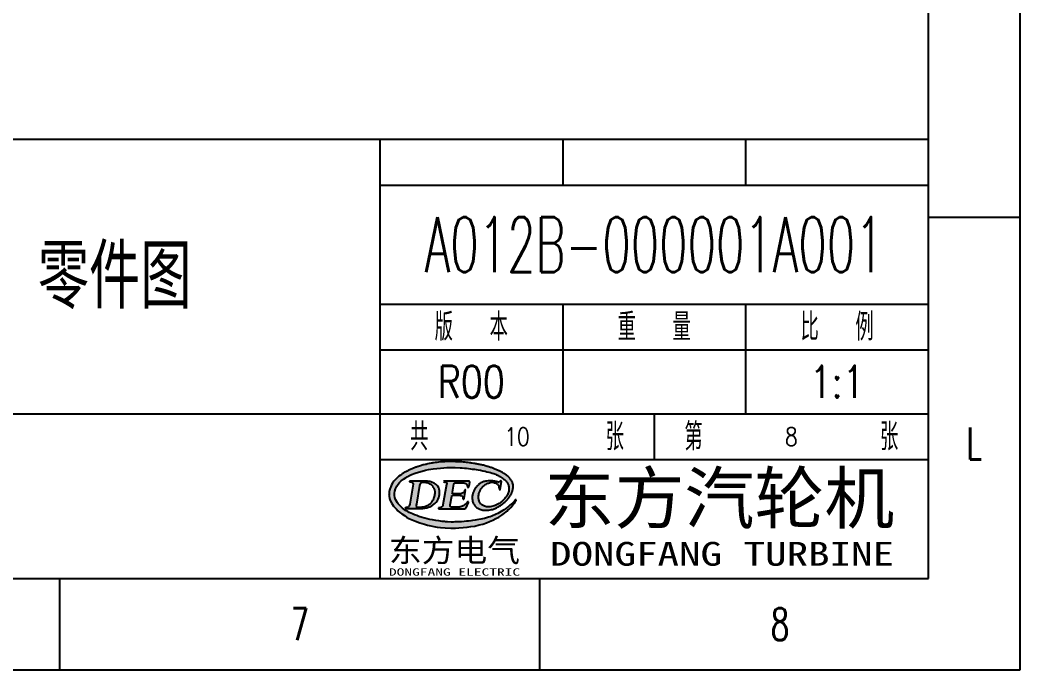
# Model space of a CAD drawing. Header units: millimetres. Extents: x 0 to 420, y 0 to 594.
# Drawn here: x 310.7 to 420, y 0 to 71 of the extents above; entities that cross this region are included whole.
import ezdxf
from ezdxf.enums import TextEntityAlignment as Align

# ---------------------------------------------------------------- set-up
doc = ezdxf.new("R2010")
doc.units = ezdxf.units.MM
doc.layers.add('PDM_Title', color=7, linetype='Continuous')
doc.styles.add('HZ', font='TXT.SHX', dxfattribs={"width": 0.667, "bigfont": 'HZTXT.SHX'})
doc.styles.add('pdmHT', font='SIMHEI.TTF')

# ---------------------------------------------------------------- blocks, each defined once
blk = doc.blocks.new('FitPDM_DWGFrame')
at = {"layer": 'PDM_Title'}
h = blk.add_hatch(color=2, dxfattribs=at)
h.paths.add_polyline_path([(353.2523, 20.6456), (353.2413, 20.6214), (353.2311, 20.599), (353.2437, 20.5754), (353.2556, 20.5533), (353.4718, 20.5535), (353.5135, 20.5293), (353.5547, 20.5055), (353.5859, 20.4603), (353.6223, 20.4077), (353.6289, 20.321), (353.2641, 18.1215), (353.2465, 18.0149), (353.1958, 17.9358), (353.1509, 17.8655), (353.0816, 17.797), (353.0027, 17.7544), (352.9086, 17.7529), (352.8229, 17.7339), (352.7541, 17.7188), (352.7339, 17.6724), (352.754, 17.6346), (352.7905, 17.6335), (354.504, 17.6335), (354.7114, 17.6452), (354.9226, 17.6838), (355.1291, 17.7216), (355.324, 17.7832), (355.482, 17.8478), (355.7003, 17.9566), (355.8751, 18.0717), (356.0142, 18.1835), (356.1687, 18.3507), (356.2947, 18.5115), (356.3803, 18.6606), (356.4492, 18.8395), (356.5063, 18.9877), (356.5335, 19.1988), (356.5402, 19.3801), (356.5284, 19.5662), (356.4981, 19.7475), (356.4377, 19.9194), (356.329, 20.0861), (356.1778, 20.2643), (355.9578, 20.4125), (355.7562, 20.5008), (355.4807, 20.5891), (355.2136, 20.6463), (354.9609, 20.6484)])
h.paths.add_polyline_path([(354.4508, 20.4115), (354.3983, 20.3464), (354.3719, 20.2712), (354.3359, 20.1691), (353.9932, 18.1381), (353.9683, 18.0326), (353.9674, 17.9388), (353.9742, 17.8804), (354.0489, 17.8316), (354.1391, 17.8029), (354.3206, 17.8014), (354.5174, 17.8068), (354.6397, 17.8249), (354.7729, 17.8447), (354.9065, 17.8824), (354.9974, 17.908), (355.096, 17.9358), (355.1813, 17.9782), (355.2776, 18.026), (355.3634, 18.0772), (355.4347, 18.1356), (355.5077, 18.1766), (355.5714, 18.2248), (355.6203, 18.2845), (355.68, 18.3573), (355.7176, 18.4201), (355.766, 18.501), (355.8059, 18.5674), (355.8324, 18.6116), (355.887, 18.7027), (355.9156, 18.7796), (355.9494, 18.8706), (355.976, 18.98), (355.9999, 19.0784), (356.0259, 19.1856), (356.0427, 19.2968), (356.0444, 19.3859), (356.0366, 19.4756), (356.0002, 19.6877), (355.9572, 19.8251), (355.9256, 19.8832), (355.8861, 19.9557), (355.844, 20.0101), (355.8145, 20.0604), (355.7626, 20.1205), (355.7189, 20.1709), (355.6593, 20.2245), (355.5753, 20.2915), (355.4972, 20.3231), (355.4016, 20.3721), (355.2673, 20.4241), (355.0767, 20.469), (354.938, 20.4857), (354.8072, 20.5013), (354.7179, 20.4904)], flags=0)
h.paths.add_polyline_path([(358.2065, 20.4518), (359.2414, 20.4392), (359.3114, 20.4126), (359.3879, 20.3787), (359.4401, 20.342), (359.4779, 20.3034), (359.5174, 20.2458), (359.5384, 20.2025), (359.5586, 20.1465), (359.5762, 20.044), (359.5997, 19.9714), (359.6157, 19.9517), (359.6358, 19.9502), (359.6677, 19.9534), (359.7064, 19.9777), (359.7399, 20.0204), (359.7588, 20.0734), (359.8327, 20.5401), (359.8267, 20.5885), (359.8074, 20.6177), (359.7796, 20.6406), (359.7521, 20.6536), (357.0239, 20.6536), (356.9846, 20.6254), (356.9796, 20.5875), (356.9964, 20.5529), (357.1208, 20.5418), (357.2098, 20.5213), (357.2769, 20.4803), (357.3123, 20.4314), (357.319, 20.3452), (357.3061, 20.2752), (356.8963, 18.0424), (356.871, 17.9634), (356.8354, 17.9017), (356.7933, 17.8463), (356.7488, 17.788), (356.6824, 17.7494), (356.6312, 17.7281), (356.5901, 17.7186), (356.4305, 17.7194), (356.4095, 17.7052), (356.4035, 17.6714), (356.4103, 17.6469), (356.4259, 17.6324), (359.307, 17.6262), (359.3491, 17.6382), (359.3978, 17.6784), (359.4228, 17.7081), (359.6782, 18.3009), (359.6921, 18.3336), (359.6904, 18.3651), (359.6728, 18.384), (359.6409, 18.3958), (359.5997, 18.3958), (359.5695, 18.3872), (359.533, 18.3502), (359.5013, 18.3019), (359.4661, 18.2484), (359.4278, 18.1898), (359.3474, 18.1307), (359.2455, 18.0557), (359.1653, 17.9967), (359.0985, 17.9555), (359.0217, 17.9082), (358.941, 17.872), (358.8822, 17.8405), (358.7999, 17.8231), (358.7243, 17.8058), (358.65, 17.7964), (357.8437, 17.79), (357.7759, 17.8141), (357.728, 17.8354), (357.7079, 17.8639), (357.7003, 17.9451), (357.7026, 18.055), (357.8571, 18.9885), (357.8654, 19.0383), (357.8826, 19.0664), (357.9086, 19.0876), (357.9781, 19.0957), (358.7105, 19.0957), (358.8321, 19.0795), (358.9304, 19.0566), (358.9933, 19.0117), (359.0319, 18.9604), (359.0715, 18.8997), (359.0858, 18.8414), (359.0823, 18.783), (359.0797, 18.7371), (359.0891, 18.6948), (359.1117, 18.6782), (359.1462, 18.6782), (359.18, 18.6883), (359.2069, 18.7057), (359.2244, 18.735), (359.3825, 19.6066), (359.3909, 19.6553), (359.3858, 19.6829), (359.3724, 19.6924), (359.3429, 19.7025), (359.3093, 19.7008), (359.2863, 19.6822), (359.2668, 19.6154), (359.248, 19.5503), (359.2303, 19.4896), (359.1973, 19.4415), (359.1548, 19.4044), (359.1187, 19.373), (359.0522, 19.3342), (358.9902, 19.298), (358.9229, 19.2743), (358.8651, 19.266), (357.9713, 19.2723), (357.9312, 19.2978), (357.9221, 19.3544), (357.9378, 19.4426), (358.0923, 20.313), (358.1014, 20.3629), (358.1165, 20.3864), (358.1375, 20.418)])
h.paths.add_polyline_path([(364.8166, 18.3903), (364.8619, 18.4507), (364.9029, 18.5055), (364.9092, 18.5236), (364.9121, 18.5425), (364.9111, 18.558), (364.8939, 18.5822), (364.8774, 18.6053), (364.8461, 18.6087), (364.8116, 18.5974), (364.7734, 18.565), (364.7296, 18.5074), (364.6867, 18.451), (364.6729, 18.4329), (364.5284, 18.2841), (364.3543, 18.1286), (364.2671, 18.0509), (364.174, 17.9666), (364.0614, 17.865), (363.9591, 17.7897), (363.8736, 17.7269), (363.7791, 17.6627), (363.5903, 17.5062), (363.46, 17.4295), (363.2715, 17.3187), (363.0881, 17.2107), (362.8958, 17.1153), (362.7274, 17.0317), (362.6362, 16.9864), (362.584, 16.9605), (362.409, 16.8989), (362.2558, 16.8275), (362.0602, 16.7553), (361.8745, 16.6866), (361.6605, 16.6229), (361.457, 16.5623), (361.2419, 16.5135), (361.0262, 16.4781), (360.8322, 16.4462), (360.6215, 16.3998), (360.4155, 16.3688), (360.1293, 16.3256), (359.9376, 16.2966), (359.7039, 16.2743), (359.471, 16.2521), (359.2081, 16.2271), (358.9156, 16.1991), (358.5675, 16.1826), (358.2058, 16.1802), (358.0281, 16.1664), (357.7902, 16.1641), (357.4015, 16.1814), (357.1973, 16.2044), (357.0613, 16.2198), (356.8258, 16.2463), (356.648, 16.2539), (356.4345, 16.2954), (356.137, 16.331), (355.954, 16.3781), (355.743, 16.4034), (355.4635, 16.4632), (355.1857, 16.5227), (354.9098, 16.5818), (354.6418, 16.6636), (354.2642, 16.7788), (354.0532, 16.8708), (353.7987, 16.9562), (353.5805, 17.0552), (353.4014, 17.1364), (353.2212, 17.2181), (353.0458, 17.3269), (352.8225, 17.4328), (352.6386, 17.564), (352.4761, 17.68), (352.3174, 17.8334), (352.1736, 17.9722), (352.023, 18.151), (351.936, 18.2543), (351.8123, 18.4395), (351.719, 18.6237), (351.6479, 18.8492), (351.6062, 19.0749), (351.6013, 19.335), (351.6381, 19.5607), (351.7043, 19.7956), (351.7873, 19.9521), (351.8704, 20.1088), (352.013, 20.2997), (352.1576, 20.4935), (352.3367, 20.6611), (352.5893, 20.8591), (352.8886, 21.0525), (352.9909, 21.1187), (353.2319, 21.2413), (353.4782, 21.3666), (353.8467, 21.5151), (354.2294, 21.6234), (354.6311, 21.7369), (355.0065, 21.8431), (355.3159, 21.9042), (355.8284, 21.981), (356.2307, 22.0414), (356.6182, 22.0755), (356.9976, 22.1088), (357.3374, 22.1387), (358.2491, 22.1307), (358.796, 22.0985), (359.0159, 22.085), (359.2649, 22.0563), (359.4673, 22.0447), (359.7038, 22.0312), (359.9171, 21.9963), (360.1064, 21.9653), (360.3402, 21.9445), (360.5217, 21.9111), (360.7547, 21.8847), (360.9937, 21.8325), (361.2561, 21.7753), (361.5154, 21.7188), (361.7086, 21.661), (361.9281, 21.6122), (362.1005, 21.5739), (362.2971, 21.5301), (362.4628, 21.4672), (362.6467, 21.3973), (362.7632, 21.3337), (362.8681, 21.2958), (362.9759, 21.2497), (363.0655, 21.1887), (363.1465, 21.1461), (363.2483, 21.0925), (363.3585, 21.0162), (363.4585, 20.947), (363.5333, 20.8758), (363.6191, 20.8136), (363.6872, 20.7417), (363.8023, 20.649), (363.8672, 20.5576), (363.9065, 20.4833), (363.9538, 20.416), (363.998, 20.3412), (364.0351, 20.2786), (364.0568, 20.1973), (364.0863, 20.1133), (364.1054, 20.0046), (364.1115, 19.821), (364.1092, 19.6664), (364.0901, 19.5426), (364.0607, 19.454), (364.0414, 19.3631), (364.0095, 19.2624), (363.9538, 19.1495), (363.9047, 19.0765), (363.8229, 18.9401), (363.745, 18.8382), (363.6788, 18.7386), (363.5718, 18.6357), (363.4907, 18.5576), (363.4026, 18.4734), (363.3364, 18.41), (363.2287, 18.3313), (363.1463, 18.271), (363.0604, 18.2082), (362.9675, 18.1574), (362.8363, 18.0993), (362.759, 18.0551), (362.6787, 18.0194), (362.5935, 17.9735), (362.4898, 17.9349), (362.3531, 17.9078), (362.2201, 17.8815), (362.0711, 17.8432), (361.8743, 17.8408), (361.653, 17.8448), (361.558, 17.8719), (361.4402, 17.8961), (361.3595, 17.9349), (361.2891, 17.9686), (361.2208, 18.0114), (361.1585, 18.0505), (361.1203, 18.0891), (361.0803, 18.1172), (361.0441, 18.1414), (361.0098, 18.1886), (360.9815, 18.2274), (360.9601, 18.2732), (360.9258, 18.3152), (360.8951, 18.3786), (360.8767, 18.4372), (360.8553, 18.5054), (360.8404, 18.5822), (360.8238, 18.6676), (360.8059, 18.7595), (360.7895, 18.8969), (360.7895, 19.0288), (360.8164, 19.1283), (360.8258, 19.1991), (360.8424, 19.2728), (360.8749, 19.3551), (360.9012, 19.4408), (360.9253, 19.5191), (360.9633, 19.5806), (360.986, 19.6398), (361.0185, 19.7003), (361.0387, 19.7579), (361.0596, 19.7918), (361.0959, 19.8298), (361.1174, 19.8665), (361.1567, 19.9), (361.1806, 19.9203), (361.1934, 19.9472), (361.2149, 19.9742), (361.2351, 20.0099), (361.2528, 20.0261), (361.2725, 20.0513), (361.3154, 20.0888), (361.3547, 20.1435), (361.4543, 20.213), (361.5312, 20.2667), (361.6273, 20.3236), (361.7168, 20.3765), (361.7965, 20.4133), (361.8664, 20.4357), (361.9784, 20.4717), (362.0595, 20.4902), (362.1196, 20.5195), (362.2331, 20.5224), (362.3833, 20.5172), (362.463, 20.5004), (362.5525, 20.4671), (362.6322, 20.4464), (362.7101, 20.4112), (362.772, 20.3732), (362.8192, 20.3312), (362.8744, 20.2822), (362.9202, 20.2248), (362.9596, 20.1754), (362.9851, 20.1269), (363.0011, 20.0757), (363.0269, 20.0222), (363.03, 19.9548), (363.0539, 19.8634), (363.068, 19.7811), (363.0717, 19.7011), (363.0833, 19.6844), (363.0993, 19.6775), (363.1361, 19.6723), (363.1526, 19.6815), (363.1655, 19.7028), (363.1686, 19.7823), (363.1809, 19.8968), (363.2995, 20.6083), (363.2995, 20.6417), (363.2804, 20.663), (363.2553, 20.6785), (363.2155, 20.6791), (363.178, 20.6641), (363.1535, 20.6417), (363.1333, 20.6123), (363.1156, 20.5866), (363.0879, 20.5709), (363.0443, 20.5536), (362.9997, 20.5359), (362.9512, 20.5385), (362.8807, 20.5488), (362.8218, 20.5673), (362.7305, 20.5868), (362.6254, 20.6093), (362.5404, 20.641), (362.4306, 20.6538), (362.3148, 20.6613), (362.1621, 20.6786), (362.0035, 20.6808), (361.8422, 20.6635), (361.6803, 20.6526), (361.578, 20.633), (361.4958, 20.6082), (361.3873, 20.5846), (361.2978, 20.5519), (361.2248, 20.5162), (361.153, 20.4955), (361.0599, 20.4411), (360.9706, 20.3889), (360.9038, 20.3499), (360.8489, 20.3006), (360.801, 20.2575), (360.7355, 20.2131), (360.656, 20.1297), (360.5814, 20.0515), (360.5241, 19.9777), (360.4817, 19.9231), (360.4254, 19.8656), (360.3809, 19.7971), (360.3423, 19.724), (360.3037, 19.6509), (360.2656, 19.5576), (360.2294, 19.4886), (360.1924, 19.3868), (360.171, 19.3056), (360.1654, 19.2475), (360.1458, 19.1957), (360.1351, 19.0928), (360.1124, 19.0047), (360.1075, 18.9299), (360.1014, 18.8384), (360.0895, 18.8044), (360.0987, 18.7699), (360.1086, 18.6755), (360.1176, 18.5883), (360.1447, 18.4965), (360.145, 18.408), (360.1634, 18.332), (360.2051, 18.2325), (360.2511, 18.1576), (360.3015, 18.0756), (360.3402, 18.0247), (360.3886, 17.9611), (360.4359, 17.9153), (360.4978, 17.8469), (360.5474, 17.7919), (360.6201, 17.7394), (360.6998, 17.6817), (360.7771, 17.6346), (360.8501, 17.6047), (360.9211, 17.5755), (361.0365, 17.5361), (361.1528, 17.4965), (361.2688, 17.4772), (361.4172, 17.4662), (361.5684, 17.4628), (361.742, 17.4715), (361.906, 17.4796), (362.0687, 17.5014), (362.222, 17.5348), (362.3307, 17.5585), (362.4141, 17.5767), (362.4875, 17.61), (362.6114, 17.6514), (362.6788, 17.6952), (362.7678, 17.7274), (362.8695, 17.7861), (362.94, 17.8327), (363.0142, 17.8716), (363.1099, 17.9251), (363.1828, 17.9868), (363.2858, 18.0523), (363.3545, 18.1036), (363.414, 18.148), (363.4569, 18.1715), (363.5323, 18.2394), (363.6071, 18.2923), (363.6728, 18.3505), (363.7249, 18.4063), (363.7684, 18.4413), (363.8272, 18.4989), (363.8487, 18.5398), (363.9085, 18.5904), (363.9447, 18.6468), (363.9839, 18.6716), (364.0066, 18.7073), (364.0428, 18.7424), (364.0636, 18.7827), (364.0974, 18.827), (364.1372, 18.869), (364.1611, 18.9133), (364.2005, 18.9692), (364.2391, 19.0325), (364.2771, 19.0716), (364.3126, 19.1389), (364.3593, 19.1862), (364.3806, 19.2366), (364.3984, 19.2844), (364.4186, 19.3466), (364.437, 19.4031), (364.4731, 19.4795), (364.4991, 19.5501), (364.5187, 19.629), (364.5359, 19.698), (364.5572, 19.7836), (364.5728, 19.8723), (364.5764, 20.0347), (364.5697, 20.248), (364.5513, 20.3654), (364.5175, 20.4527), (364.4935, 20.5357), (364.4555, 20.5926), (364.4316, 20.6536), (364.3905, 20.7187), (364.3356, 20.7917), (364.2967, 20.8435), (364.2555, 20.8982), (364.2019, 20.9529), (364.1382, 21.0433), (364.0642, 21.1047), (364.0018, 21.1709), (363.9379, 21.2146), (363.8644, 21.2797), (363.7907, 21.3449), (363.7106, 21.3982), (363.6475, 21.4494), (363.5696, 21.4885), (363.5046, 21.5288), (363.4126, 21.5794), (363.3354, 21.622), (363.2686, 21.6564), (363.1964, 21.6935), (363.116, 21.7277), (363.0571, 21.7663), (363.0161, 21.7841), (362.9559, 21.8014), (362.8572, 21.8592), (362.7647, 21.8921), (362.6875, 21.9295), (362.5887, 21.9634), (362.509, 22.0025), (362.427, 22.0265), (362.3509, 22.0599), (362.2663, 22.0979), (362.1848, 22.1157), (362.0891, 22.1508), (362.005, 22.1727), (361.9193, 22.2075), (361.8242, 22.2409), (361.7212, 22.2575), (361.625, 22.292), (361.5323, 22.3162), (361.4276, 22.3366), (361.3295, 22.3735), (361.2173, 22.3936), (361.1207, 22.4109), (361.0352, 22.431), (360.9518, 22.4506), (360.8206, 22.4697), (360.739, 22.4887), (360.6447, 22.5036), (360.5686, 22.5255), (360.4577, 22.5441), (360.3811, 22.5643), (360.2652, 22.5815), (360.1131, 22.5982), (360.0034, 22.6185), (359.9117, 22.6354), (359.8043, 22.6552), (359.6656, 22.6703), (359.4909, 22.6892), (359.3421, 22.7053), (359.1396, 22.7273), (358.9489, 22.7383), (358.7472, 22.7429), (358.5438, 22.7538), (358.2722, 22.7625), (357.9627, 22.7723), (357.6075, 22.7836), (357.3732, 22.775), (357.1047, 22.7531), (356.8784, 22.752), (356.619, 22.7405), (356.4101, 22.7208), (356.2409, 22.6903), (356.0545, 22.6706), (355.9012, 22.6481), (355.7988, 22.6251), (355.7112, 22.6054), (355.6059, 22.5928), (355.4772, 22.5708), (355.3937, 22.553), (355.2532, 22.523), (355.1427, 22.4993), (355.0578, 22.4758), (354.9462, 22.4522), (354.8219, 22.4319), (354.7348, 22.4077), (354.6468, 22.3834), (354.5432, 22.3546), (354.4339, 22.3243), (354.3258, 22.2942), (354.2388, 22.2562), (354.1762, 22.2383), (354.0923, 22.2144), (353.9941, 22.1739), (353.9082, 22.1567), (353.8469, 22.1201), (353.7789, 22.0988), (353.6954, 22.0649), (353.6036, 22.0275), (353.5178, 21.9926), (353.4272, 21.9556), (353.3401, 21.9201), (353.2543, 21.877), (353.1675, 21.8336), (353.0812, 21.7902), (352.9955, 21.7472), (352.9085, 21.7085), (352.8362, 21.6613), (352.7454, 21.6193), (352.665, 21.5704), (352.5707, 21.5249), (352.5008, 21.4797), (352.4286, 21.4328), (352.3537, 21.3743), (352.2444, 21.3015), (352.0873, 21.171), (351.9121, 21.0179), (351.707, 20.8386), (351.5452, 20.6347), (351.3876, 20.4359), (351.2927, 20.2387), (351.1871, 20.0197), (351.1206, 19.8816), (351.072, 19.6714), (351.0228, 19.4596), (351.013, 19.3009), (351.0065, 19.1948), (351, 19.0894), (351.0058, 18.9982), (351.0621, 18.7346), (351.1405, 18.5274), (351.2682, 18.2705), (351.3858, 18.0979), (351.506, 17.9217), (351.6556, 17.7479), (351.8071, 17.5721), (351.9843, 17.4096), (352.1816, 17.2285), (352.4209, 17.0625), (352.6834, 16.8802), (352.932, 16.7078), (353.1856, 16.5747), (353.5265, 16.4251), (353.9038, 16.2595), (354.3825, 16.0751), (354.8698, 15.9209), (355.2122, 15.8125), (355.564, 15.7394), (355.8882, 15.6721), (356.2875, 15.622), (356.6254, 15.5796), (357.1366, 15.5461), (357.7586, 15.5051), (358.2672, 15.5), (358.6351, 15.5368), (359.1224, 15.5622), (359.554, 15.622), (359.952, 15.6772), (360.3852, 15.7372), (360.8488, 15.8522), (361.2655, 15.9556), (361.6606, 16.0986), (361.9855, 16.2161), (362.3509, 16.3835), (362.699, 16.5429), (363.0009, 16.715), (363.3395, 16.9372), (363.6266, 17.1536), (363.8215, 17.3007), (363.9216, 17.3761), (363.9989, 17.4529), (364.1367, 17.5864), (364.3182, 17.7706), (364.461, 17.9528), (364.5626, 18.0826), (364.6732, 18.1984)])
at = {"layer": 'PDM_Title', "color": 2}
for p, q in [((420, 0), (420, 594)), ((350, 58), (350, 28)), ((350, 58), (350, 10)), ((370, 58), (370, 53)), ((390, 58), (390, 53)), ((350, 53), (410, 53)), ((410, 49.5), (420, 49.5)), ((350, 40), (410, 40)), ((370, 40), (370, 28)), ((390, 40), (390, 28)), ((350, 35), (410, 35)), ((292, 28), (350, 28)), ((350, 28), (410, 28)), ((380, 28), (380, 23)), ((350, 23), (410, 23)), ((353.2543, 21.877), (353.1675, 21.8336)), ((353.3401, 21.9201), (353.2543, 21.877)), ((353.4272, 21.9556), (353.3401, 21.9201)), ((353.5178, 21.9926), (353.4272, 21.9556)), ((353.6036, 22.0275), (353.5178, 21.9926)), ((353.6954, 22.0649), (353.6036, 22.0275)), ((353.7789, 22.0988), (353.6954, 22.0649)), ((353.8469, 22.1201), (353.7789, 22.0988)), ((353.9082, 22.1567), (353.8469, 22.1201)), ((353.9941, 22.1739), (353.9082, 22.1567)), ((354.0923, 22.2144), (353.9941, 22.1739)), ((354.1762, 22.2383), (354.0923, 22.2144)), ((354.2388, 22.2562), (354.1762, 22.2383)), ((354.3258, 22.2942), (354.2388, 22.2562)), ((354.4339, 22.3243), (354.3258, 22.2942)), ((354.5432, 22.3546), (354.4339, 22.3243)), ((354.6468, 22.3834), (354.5432, 22.3546)), ((354.7348, 22.4077), (354.6468, 22.3834)), ((354.8219, 22.4319), (354.7348, 22.4077)), ((354.9462, 22.4522), (354.8219, 22.4319)), ((355.0578, 22.4758), (354.9462, 22.4522)), ((355.0065, 21.8431), (355.3159, 21.9042)), ((355.1427, 22.4993), (355.0578, 22.4758)), ((355.2532, 22.523), (355.1427, 22.4993)), ((355.3937, 22.553), (355.2532, 22.523)), ((355.3159, 21.9042), (355.8284, 21.981)), ((355.4772, 22.5708), (355.3937, 22.553)), ((355.6059, 22.5928), (355.4772, 22.5708)), ((355.7112, 22.6054), (355.6059, 22.5928)), ((355.7988, 22.6251), (355.7112, 22.6054)), ((355.9012, 22.6481), (355.7988, 22.6251)), ((355.8284, 21.981), (356.2307, 22.0414)), ((356.0545, 22.6706), (355.9012, 22.6481)), ((356.2409, 22.6903), (356.0545, 22.6706)), ((356.2307, 22.0414), (356.6182, 22.0755)), ((356.4101, 22.7208), (356.2409, 22.6903)), ((356.619, 22.7405), (356.4101, 22.7208)), ((356.6182, 22.0755), (356.9976, 22.1088)), ((356.8784, 22.752), (356.619, 22.7405)), ((357.1047, 22.7531), (356.8784, 22.752)), ((356.9976, 22.1088), (357.3374, 22.1387)), ((357.3732, 22.775), (357.1047, 22.7531)), ((357.3374, 22.1387), (358.2491, 22.1307)), ((357.6075, 22.7836), (357.3732, 22.775)), ((357.9627, 22.7723), (357.6075, 22.7836)), ((358.2722, 22.7625), (357.9627, 22.7723)), ((358.2491, 22.1307), (358.796, 22.0985)), ((358.5438, 22.7538), (358.2722, 22.7625)), ((358.7472, 22.7429), (358.5438, 22.7538)), ((358.9489, 22.7383), (358.7472, 22.7429)), ((358.796, 22.0985), (359.0159, 22.085)), ((359.1396, 22.7273), (358.9489, 22.7383)), ((359.0159, 22.085), (359.2649, 22.0563)), ((359.3421, 22.7053), (359.1396, 22.7273)), ((359.2649, 22.0563), (359.4673, 22.0447)), ((359.4909, 22.6892), (359.3421, 22.7053)), ((359.4673, 22.0447), (359.7038, 22.0312)), ((359.6656, 22.6703), (359.4909, 22.6892)), ((359.8043, 22.6552), (359.6656, 22.6703)), ((359.7038, 22.0312), (359.9171, 21.9963)), ((359.9117, 22.6354), (359.8043, 22.6552)), ((360.0034, 22.6185), (359.9117, 22.6354)), ((359.9171, 21.9963), (360.1064, 21.9653)), ((360.1131, 22.5982), (360.0034, 22.6185)), ((360.1064, 21.9653), (360.3402, 21.9445)), ((360.2652, 22.5815), (360.1131, 22.5982)), ((360.3811, 22.5643), (360.2652, 22.5815)), ((360.3402, 21.9445), (360.5217, 21.9111)), ((360.4577, 22.5441), (360.3811, 22.5643)), ((360.5686, 22.5255), (360.4577, 22.5441)), ((360.5217, 21.9111), (360.7547, 21.8847)), ((360.6447, 22.5036), (360.5686, 22.5255)), ((360.739, 22.4887), (360.6447, 22.5036)), ((360.8206, 22.4697), (360.739, 22.4887)), ((360.7547, 21.8847), (360.9937, 21.8325)), ((360.9518, 22.4506), (360.8206, 22.4697)), ((361.0352, 22.431), (360.9518, 22.4506)), ((361.1207, 22.4109), (361.0352, 22.431)), ((361.2173, 22.3936), (361.1207, 22.4109)), ((361.3295, 22.3735), (361.2173, 22.3936)), ((361.4276, 22.3366), (361.3295, 22.3735)), ((361.5323, 22.3162), (361.4276, 22.3366)), ((361.625, 22.292), (361.5323, 22.3162)), ((361.7212, 22.2575), (361.625, 22.292)), ((361.8242, 22.2409), (361.7212, 22.2575)), ((361.9193, 22.2075), (361.8242, 22.2409)), ((362.005, 22.1727), (361.9193, 22.2075)), ((362.0891, 22.1508), (362.005, 22.1727)), ((362.1848, 22.1157), (362.0891, 22.1508)), ((362.2663, 22.0979), (362.1848, 22.1157)), ((362.3509, 22.0599), (362.2663, 22.0979)), ((362.427, 22.0265), (362.3509, 22.0599)), ((362.509, 22.0025), (362.427, 22.0265)), ((362.5887, 21.9634), (362.509, 22.0025)), ((362.6875, 21.9295), (362.5887, 21.9634)), ((362.7647, 21.8921), (362.6875, 21.9295)), ((362.8572, 21.8592), (362.7647, 21.8921)), ((351.707, 20.8386), (351.5452, 20.6347)), ((351.9121, 21.0179), (351.707, 20.8386)), ((352.0873, 21.171), (351.9121, 21.0179)), ((352.2444, 21.3015), (352.0873, 21.171)), ((352.3537, 21.3743), (352.2444, 21.3015)), ((352.3367, 20.6611), (352.5893, 20.8591)), ((352.4286, 21.4328), (352.3537, 21.3743)), ((352.5008, 21.4797), (352.4286, 21.4328)), ((352.5707, 21.5249), (352.5008, 21.4797)), ((352.665, 21.5704), (352.5707, 21.5249)), ((352.5893, 20.8591), (352.8886, 21.0525)), ((352.7454, 21.6193), (352.665, 21.5704)), ((352.8362, 21.6613), (352.7454, 21.6193)), ((352.9085, 21.7085), (352.8362, 21.6613)), ((352.8886, 21.0525), (352.9909, 21.1187)), ((352.9955, 21.7472), (352.9085, 21.7085)), ((352.9909, 21.1187), (353.2319, 21.2413)), ((353.0812, 21.7902), (352.9955, 21.7472)), ((353.1675, 21.8336), (353.0812, 21.7902)), ((353.2319, 21.2413), (353.4782, 21.3666)), ((353.4782, 21.3666), (353.8467, 21.5151)), ((353.8467, 21.5151), (354.2294, 21.6234)), ((354.2294, 21.6234), (354.6311, 21.7369)), ((354.6311, 21.7369), (355.0065, 21.8431)), ((360.9937, 21.8325), (361.2561, 21.7753)), ((361.2561, 21.7753), (361.5154, 21.7188)), ((361.5154, 21.7188), (361.7086, 21.661)), ((361.7086, 21.661), (361.9281, 21.6122)), ((361.9281, 21.6122), (362.1005, 21.5739)), ((362.1005, 21.5739), (362.2971, 21.5301)), ((362.2971, 21.5301), (362.4628, 21.4672)), ((362.4628, 21.4672), (362.6467, 21.3973)), ((362.6467, 21.3973), (362.7632, 21.3337)), ((362.7632, 21.3337), (362.8681, 21.2958)), ((362.9559, 21.8014), (362.8572, 21.8592)), ((362.8681, 21.2958), (362.9759, 21.2497)), ((363.0161, 21.7841), (362.9559, 21.8014)), ((362.9759, 21.2497), (363.0655, 21.1887)), ((363.0571, 21.7663), (363.0161, 21.7841)), ((363.116, 21.7277), (363.0571, 21.7663)), ((363.0655, 21.1887), (363.1465, 21.1461)), ((363.1964, 21.6935), (363.116, 21.7277)), ((363.1465, 21.1461), (363.2483, 21.0925)), ((363.2686, 21.6564), (363.1964, 21.6935)), ((363.2483, 21.0925), (363.3585, 21.0162)), ((363.3354, 21.622), (363.2686, 21.6564)), ((363.4126, 21.5794), (363.3354, 21.622)), ((363.3585, 21.0162), (363.4585, 20.947)), ((363.5046, 21.5288), (363.4126, 21.5794)), ((363.4585, 20.947), (363.5333, 20.8758)), ((363.5696, 21.4885), (363.5046, 21.5288)), ((363.5333, 20.8758), (363.6191, 20.8136)), ((363.6475, 21.4494), (363.5696, 21.4885)), ((363.6191, 20.8136), (363.6872, 20.7417)), ((363.7106, 21.3982), (363.6475, 21.4494)), ((363.7907, 21.3449), (363.7106, 21.3982)), ((363.8644, 21.2797), (363.7907, 21.3449)), ((363.9379, 21.2146), (363.8644, 21.2797)), ((364.0018, 21.1709), (363.9379, 21.2146)), ((364.0642, 21.1047), (364.0018, 21.1709)), ((364.1382, 21.0433), (364.0642, 21.1047)), ((364.2019, 20.9529), (364.1382, 21.0433)), ((364.2555, 20.8982), (364.2019, 20.9529)), ((364.2967, 20.8435), (364.2555, 20.8982)), ((364.3356, 20.7917), (364.2967, 20.8435)), ((364.3905, 20.7187), (364.3356, 20.7917)), ((351.1206, 19.8816), (351.072, 19.6714)), ((351.1871, 20.0197), (351.1206, 19.8816)), ((351.2927, 20.2387), (351.1871, 20.0197)), ((351.3876, 20.4359), (351.2927, 20.2387)), ((351.5452, 20.6347), (351.3876, 20.4359)), ((351.6381, 19.5607), (351.7043, 19.7956)), ((351.7043, 19.7956), (351.7873, 19.9521)), ((351.7873, 19.9521), (351.8704, 20.1088)), ((351.8704, 20.1088), (352.013, 20.2997)), ((352.013, 20.2997), (352.1576, 20.4935)), ((352.1576, 20.4935), (352.3367, 20.6611)), ((353.2413, 20.6214), (353.2311, 20.599)), ((353.2311, 20.599), (353.2437, 20.5754)), ((353.2523, 20.6456), (353.2413, 20.6214)), ((353.2437, 20.5754), (353.2556, 20.5533)), ((354.9609, 20.6484), (353.2523, 20.6456)), ((353.2556, 20.5533), (353.4718, 20.5535)), ((353.6289, 20.321), (353.2641, 18.1215)), ((353.4718, 20.5535), (353.5135, 20.5293)), ((353.5135, 20.5293), (353.5547, 20.5055)), ((353.5547, 20.5055), (353.5859, 20.4603)), ((353.5859, 20.4603), (353.6223, 20.4077)), ((353.6223, 20.4077), (353.6289, 20.321)), ((354.3359, 20.1691), (353.9932, 18.1381)), ((354.3719, 20.2712), (354.3359, 20.1691)), ((354.3983, 20.3464), (354.3719, 20.2712)), ((354.4508, 20.4115), (354.3983, 20.3464)), ((354.7179, 20.4904), (354.4508, 20.4115)), ((354.8072, 20.5013), (354.7179, 20.4904)), ((354.938, 20.4857), (354.8072, 20.5013)), ((355.0767, 20.469), (354.938, 20.4857)), ((355.2136, 20.6463), (354.9609, 20.6484)), ((355.2673, 20.4241), (355.0767, 20.469)), ((355.4807, 20.5891), (355.2136, 20.6463)), ((355.4016, 20.3721), (355.2673, 20.4241)), ((355.4972, 20.3231), (355.4016, 20.3721)), ((355.7562, 20.5008), (355.4807, 20.5891)), ((355.5753, 20.2915), (355.4972, 20.3231)), ((355.6593, 20.2245), (355.5753, 20.2915)), ((355.7189, 20.1709), (355.6593, 20.2245)), ((355.7626, 20.1205), (355.7189, 20.1709)), ((355.9578, 20.4125), (355.7562, 20.5008)), ((355.8145, 20.0604), (355.7626, 20.1205)), ((355.844, 20.0101), (355.8145, 20.0604)), ((355.8861, 19.9557), (355.844, 20.0101)), ((355.9256, 19.8832), (355.8861, 19.9557)), ((355.9572, 19.8251), (355.9256, 19.8832)), ((356.0002, 19.6877), (355.9572, 19.8251)), ((356.1778, 20.2643), (355.9578, 20.4125)), ((356.0366, 19.4756), (356.0002, 19.6877)), ((356.329, 20.0861), (356.1778, 20.2643)), ((356.4377, 19.9194), (356.329, 20.0861)), ((356.4981, 19.7475), (356.4377, 19.9194)), ((356.5284, 19.5662), (356.4981, 19.7475)), ((357.3061, 20.2752), (356.8963, 18.0424)), ((356.9846, 20.6254), (356.9796, 20.5875)), ((356.9796, 20.5875), (356.9964, 20.5529)), ((357.0239, 20.6536), (356.9846, 20.6254)), ((356.9964, 20.5529), (357.1208, 20.5418)), ((359.7521, 20.6536), (357.0239, 20.6536)), ((357.1208, 20.5418), (357.2098, 20.5213)), ((357.2098, 20.5213), (357.2769, 20.4803)), ((357.2769, 20.4803), (357.3123, 20.4314)), ((357.319, 20.3452), (357.3061, 20.2752)), ((357.3123, 20.4314), (357.319, 20.3452)), ((357.9378, 19.4426), (358.0923, 20.313)), ((358.0923, 20.313), (358.1014, 20.3629)), ((358.1014, 20.3629), (358.1165, 20.3864)), ((358.1165, 20.3864), (358.1375, 20.418)), ((358.1375, 20.418), (358.2065, 20.4518)), ((358.2065, 20.4518), (359.2414, 20.4392)), ((359.2414, 20.4392), (359.3114, 20.4126)), ((359.3093, 19.7008), (359.2863, 19.6822)), ((359.3429, 19.7025), (359.3093, 19.7008)), ((359.3114, 20.4126), (359.3879, 20.3787)), ((359.3724, 19.6924), (359.3429, 19.7025)), ((359.3858, 19.6829), (359.3724, 19.6924)), ((359.3909, 19.6553), (359.3858, 19.6829)), ((359.3879, 20.3787), (359.4401, 20.342)), ((359.4401, 20.342), (359.4779, 20.3034)), ((359.4779, 20.3034), (359.5174, 20.2458)), ((359.5174, 20.2458), (359.5384, 20.2025)), ((359.5384, 20.2025), (359.5586, 20.1465)), ((359.5586, 20.1465), (359.5762, 20.044)), ((359.5762, 20.044), (359.5997, 19.9714)), ((359.5997, 19.9714), (359.6157, 19.9517)), ((359.6157, 19.9517), (359.6358, 19.9502)), ((359.6358, 19.9502), (359.6677, 19.9534)), ((359.6677, 19.9534), (359.7064, 19.9777)), ((359.7064, 19.9777), (359.7399, 20.0204)), ((359.7399, 20.0204), (359.7588, 20.0734)), ((359.7796, 20.6406), (359.7521, 20.6536)), ((359.7588, 20.0734), (359.8327, 20.5401)), ((359.8074, 20.6177), (359.7796, 20.6406)), ((359.8267, 20.5885), (359.8074, 20.6177)), ((359.8327, 20.5401), (359.8267, 20.5885)), ((360.3423, 19.724), (360.3037, 19.6509)), ((360.3809, 19.7971), (360.3423, 19.724)), ((360.4254, 19.8656), (360.3809, 19.7971)), ((360.4817, 19.9231), (360.4254, 19.8656)), ((360.5241, 19.9777), (360.4817, 19.9231)), ((360.5814, 20.0515), (360.5241, 19.9777)), ((360.656, 20.1297), (360.5814, 20.0515)), ((360.7355, 20.2131), (360.656, 20.1297)), ((360.801, 20.2575), (360.7355, 20.2131)), ((360.8489, 20.3006), (360.801, 20.2575)), ((360.9038, 20.3499), (360.8489, 20.3006)), ((360.9706, 20.3889), (360.9038, 20.3499)), ((361.0599, 20.4411), (360.9706, 20.3889)), ((360.986, 19.6398), (361.0185, 19.7003)), ((361.0185, 19.7003), (361.0387, 19.7579)), ((361.0387, 19.7579), (361.0596, 19.7918)), ((361.0596, 19.7918), (361.0959, 19.8298)), ((361.153, 20.4955), (361.0599, 20.4411)), ((361.0959, 19.8298), (361.1174, 19.8665)), ((361.1174, 19.8665), (361.1567, 19.9)), ((361.2248, 20.5162), (361.153, 20.4955)), ((361.1567, 19.9), (361.1806, 19.9203)), ((361.1806, 19.9203), (361.1934, 19.9472)), ((361.1934, 19.9472), (361.2149, 19.9742)), ((361.2149, 19.9742), (361.2351, 20.0099)), ((361.2978, 20.5519), (361.2248, 20.5162)), ((361.2351, 20.0099), (361.2528, 20.0261)), ((361.2528, 20.0261), (361.2725, 20.0513)), ((361.2725, 20.0513), (361.3154, 20.0888)), ((361.3873, 20.5846), (361.2978, 20.5519)), ((361.3154, 20.0888), (361.3547, 20.1435)), ((361.3547, 20.1435), (361.4543, 20.213)), ((361.4958, 20.6082), (361.3873, 20.5846)), ((361.4543, 20.213), (361.5312, 20.2667)), ((361.578, 20.633), (361.4958, 20.6082)), ((361.5312, 20.2667), (361.6273, 20.3236)), ((361.6803, 20.6526), (361.578, 20.633)), ((361.6273, 20.3236), (361.7168, 20.3765)), ((361.8422, 20.6635), (361.6803, 20.6526)), ((361.7168, 20.3765), (361.7965, 20.4133)), ((361.7965, 20.4133), (361.8664, 20.4357)), ((362.0035, 20.6808), (361.8422, 20.6635)), ((361.8664, 20.4357), (361.9784, 20.4717)), ((361.9784, 20.4717), (362.0595, 20.4902)), ((362.1621, 20.6786), (362.0035, 20.6808)), ((362.0595, 20.4902), (362.1196, 20.5195)), ((362.1196, 20.5195), (362.2331, 20.5224)), ((362.3148, 20.6613), (362.1621, 20.6786)), ((362.2331, 20.5224), (362.3833, 20.5172)), ((362.4306, 20.6538), (362.3148, 20.6613)), ((362.3833, 20.5172), (362.463, 20.5004)), ((362.5404, 20.641), (362.4306, 20.6538)), ((362.463, 20.5004), (362.5525, 20.4671)), ((362.6254, 20.6093), (362.5404, 20.641)), ((362.5525, 20.4671), (362.6322, 20.4464)), ((362.7305, 20.5868), (362.6254, 20.6093)), ((362.6322, 20.4464), (362.7101, 20.4112)), ((362.7101, 20.4112), (362.772, 20.3732)), ((362.8218, 20.5673), (362.7305, 20.5868)), ((362.772, 20.3732), (362.8192, 20.3312)), ((362.8192, 20.3312), (362.8744, 20.2822)), ((362.8807, 20.5488), (362.8218, 20.5673)), ((362.8744, 20.2822), (362.9202, 20.2248)), ((362.9512, 20.5385), (362.8807, 20.5488)), ((362.9202, 20.2248), (362.9596, 20.1754)), ((362.9997, 20.5359), (362.9512, 20.5385)), ((362.9596, 20.1754), (362.9851, 20.1269)), ((362.9851, 20.1269), (363.0011, 20.0757)), ((363.0443, 20.5536), (362.9997, 20.5359)), ((363.0011, 20.0757), (363.0269, 20.0222)), ((363.0269, 20.0222), (363.03, 19.9548)), ((363.03, 19.9548), (363.0539, 19.8634)), ((363.0879, 20.5709), (363.0443, 20.5536)), ((363.0539, 19.8634), (363.068, 19.7811)), ((363.068, 19.7811), (363.0717, 19.7011)), ((363.0717, 19.7011), (363.0833, 19.6844)), ((363.0833, 19.6844), (363.0993, 19.6775)), ((363.1156, 20.5866), (363.0879, 20.5709)), ((363.1333, 20.6123), (363.1156, 20.5866)), ((363.1535, 20.6417), (363.1333, 20.6123)), ((363.1526, 19.6815), (363.1655, 19.7028)), ((363.178, 20.6641), (363.1535, 20.6417)), ((363.1655, 19.7028), (363.1686, 19.7823)), ((363.1686, 19.7823), (363.1809, 19.8968)), ((363.2155, 20.6791), (363.178, 20.6641)), ((363.1809, 19.8968), (363.2995, 20.6083)), ((363.2553, 20.6785), (363.2155, 20.6791)), ((363.2804, 20.663), (363.2553, 20.6785)), ((363.2995, 20.6417), (363.2804, 20.663)), ((363.2995, 20.6083), (363.2995, 20.6417)), ((363.6872, 20.7417), (363.8023, 20.649)), ((363.8023, 20.649), (363.8672, 20.5576)), ((363.8672, 20.5576), (363.9065, 20.4833)), ((363.9065, 20.4833), (363.9538, 20.416)), ((363.9538, 20.416), (363.998, 20.3412)), ((363.998, 20.3412), (364.0351, 20.2786)), ((364.0351, 20.2786), (364.0568, 20.1973)), ((364.0568, 20.1973), (364.0863, 20.1133)), ((364.0863, 20.1133), (364.1054, 20.0046)), ((364.1054, 20.0046), (364.1115, 19.821)), ((364.1115, 19.821), (364.1092, 19.6664)), ((364.4316, 20.6536), (364.3905, 20.7187)), ((364.4555, 20.5926), (364.4316, 20.6536)), ((364.4935, 20.5357), (364.4555, 20.5926)), ((364.5175, 20.4527), (364.4935, 20.5357)), ((364.5513, 20.3654), (364.5175, 20.4527)), ((364.5187, 19.629), (364.5359, 19.698)), ((364.5359, 19.698), (364.5572, 19.7836)), ((364.5697, 20.248), (364.5513, 20.3654)), ((364.5572, 19.7836), (364.5728, 19.8723)), ((364.5764, 20.0347), (364.5697, 20.248)), ((364.5728, 19.8723), (364.5764, 20.0347)), ((351.0065, 19.1948), (351, 19.0894)), ((351, 19.0894), (351.0058, 18.9982)), ((351.0058, 18.9982), (351.0621, 18.7346)), ((351.013, 19.3009), (351.0065, 19.1948)), ((351.0228, 19.4596), (351.013, 19.3009)), ((351.072, 19.6714), (351.0228, 19.4596)), ((351.0621, 18.7346), (351.1405, 18.5274)), ((351.6013, 19.335), (351.6381, 19.5607)), ((351.6062, 19.0749), (351.6013, 19.335)), ((351.6479, 18.8492), (351.6062, 19.0749)), ((351.719, 18.6237), (351.6479, 18.8492)), ((351.8123, 18.4395), (351.719, 18.6237)), ((355.8059, 18.5674), (355.8324, 18.6116)), ((355.8324, 18.6116), (355.887, 18.7027)), ((355.887, 18.7027), (355.9156, 18.7796)), ((355.9156, 18.7796), (355.9494, 18.8706)), ((355.9494, 18.8706), (355.976, 18.98)), ((355.976, 18.98), (355.9999, 19.0784)), ((355.9999, 19.0784), (356.0259, 19.1856)), ((356.0259, 19.1856), (356.0427, 19.2968)), ((356.0444, 19.3859), (356.0366, 19.4756)), ((356.0427, 19.2968), (356.0444, 19.3859)), ((356.2947, 18.5115), (356.3803, 18.6606)), ((356.3803, 18.6606), (356.4492, 18.8395)), ((356.4492, 18.8395), (356.5063, 18.9877)), ((356.5063, 18.9877), (356.5335, 19.1988)), ((356.5402, 19.3801), (356.5284, 19.5662)), ((356.5335, 19.1988), (356.5402, 19.3801)), ((357.7026, 18.055), (357.8571, 18.9885)), ((357.8571, 18.9885), (357.8654, 19.0383)), ((357.8654, 19.0383), (357.8826, 19.0664)), ((357.8826, 19.0664), (357.9086, 19.0876)), ((357.9086, 19.0876), (357.9781, 19.0957)), ((357.9221, 19.3544), (357.9378, 19.4426)), ((357.9312, 19.2978), (357.9221, 19.3544)), ((357.9713, 19.2723), (357.9312, 19.2978)), ((358.8651, 19.266), (357.9713, 19.2723)), ((357.9781, 19.0957), (358.7105, 19.0957)), ((358.7105, 19.0957), (358.8321, 19.0795)), ((358.8321, 19.0795), (358.9304, 19.0566)), ((358.9229, 19.2743), (358.8651, 19.266)), ((358.9902, 19.298), (358.9229, 19.2743)), ((358.9304, 19.0566), (358.9933, 19.0117)), ((359.0522, 19.3342), (358.9902, 19.298)), ((358.9933, 19.0117), (359.0319, 18.9604)), ((359.0319, 18.9604), (359.0715, 18.8997)), ((359.1187, 19.373), (359.0522, 19.3342)), ((359.0715, 18.8997), (359.0858, 18.8414)), ((359.0823, 18.783), (359.0797, 18.7371)), ((359.0797, 18.7371), (359.0891, 18.6948)), ((359.0858, 18.8414), (359.0823, 18.783)), ((359.0891, 18.6948), (359.1117, 18.6782)), ((359.1117, 18.6782), (359.1462, 18.6782)), ((359.1548, 19.4044), (359.1187, 19.373)), ((359.1462, 18.6782), (359.18, 18.6883)), ((359.1973, 19.4415), (359.1548, 19.4044)), ((359.18, 18.6883), (359.2069, 18.7057)), ((359.2303, 19.4896), (359.1973, 19.4415)), ((359.2069, 18.7057), (359.2244, 18.735)), ((359.2244, 18.735), (359.3825, 19.6066)), ((359.248, 19.5503), (359.2303, 19.4896)), ((359.2668, 19.6154), (359.248, 19.5503)), ((359.2863, 19.6822), (359.2668, 19.6154)), ((359.3825, 19.6066), (359.3909, 19.6553)), ((360.1014, 18.8384), (360.0895, 18.8044)), ((360.0895, 18.8044), (360.0987, 18.7699)), ((360.0987, 18.7699), (360.1086, 18.6755)), ((360.1075, 18.9299), (360.1014, 18.8384)), ((360.1124, 19.0047), (360.1075, 18.9299)), ((360.1086, 18.6755), (360.1176, 18.5883)), ((360.1351, 19.0928), (360.1124, 19.0047)), ((360.1458, 19.1957), (360.1351, 19.0928)), ((360.1654, 19.2475), (360.1458, 19.1957)), ((360.171, 19.3056), (360.1654, 19.2475)), ((360.1924, 19.3868), (360.171, 19.3056)), ((360.2294, 19.4886), (360.1924, 19.3868)), ((360.2656, 19.5576), (360.2294, 19.4886)), ((360.3037, 19.6509), (360.2656, 19.5576)), ((360.7895, 19.0288), (360.8164, 19.1283)), ((360.7895, 18.8969), (360.7895, 19.0288)), ((360.8059, 18.7595), (360.7895, 18.8969)), ((360.8238, 18.6676), (360.8059, 18.7595)), ((360.8164, 19.1283), (360.8258, 19.1991)), ((360.8404, 18.5822), (360.8238, 18.6676)), ((360.8258, 19.1991), (360.8424, 19.2728)), ((360.8424, 19.2728), (360.8749, 19.3551)), ((360.8749, 19.3551), (360.9012, 19.4408)), ((360.9012, 19.4408), (360.9253, 19.5191)), ((360.9253, 19.5191), (360.9633, 19.5806)), ((360.9633, 19.5806), (360.986, 19.6398)), ((363.0993, 19.6775), (363.1361, 19.6723)), ((363.1361, 19.6723), (363.1526, 19.6815)), ((363.5718, 18.6357), (363.4907, 18.5576)), ((363.6788, 18.7386), (363.5718, 18.6357)), ((363.745, 18.8382), (363.6788, 18.7386)), ((363.8229, 18.9401), (363.745, 18.8382)), ((363.9047, 19.0765), (363.8229, 18.9401)), ((363.8487, 18.5398), (363.9085, 18.5904)), ((363.9538, 19.1495), (363.9047, 19.0765)), ((363.9085, 18.5904), (363.9447, 18.6468)), ((363.9447, 18.6468), (363.9839, 18.6716)), ((364.0095, 19.2624), (363.9538, 19.1495)), ((363.9839, 18.6716), (364.0066, 18.7073)), ((364.0066, 18.7073), (364.0428, 18.7424)), ((364.0414, 19.3631), (364.0095, 19.2624)), ((364.0607, 19.454), (364.0414, 19.3631)), ((364.0428, 18.7424), (364.0636, 18.7827)), ((364.0901, 19.5426), (364.0607, 19.454)), ((364.0636, 18.7827), (364.0974, 18.827)), ((364.1092, 19.6664), (364.0901, 19.5426)), ((364.0974, 18.827), (364.1372, 18.869)), ((364.1372, 18.869), (364.1611, 18.9133)), ((364.1611, 18.9133), (364.2005, 18.9692)), ((364.2005, 18.9692), (364.2391, 19.0325)), ((364.2391, 19.0325), (364.2771, 19.0716)), ((364.2771, 19.0716), (364.3126, 19.1389)), ((364.3126, 19.1389), (364.3593, 19.1862)), ((364.3593, 19.1862), (364.3806, 19.2366)), ((364.3806, 19.2366), (364.3984, 19.2844)), ((364.3984, 19.2844), (364.4186, 19.3466)), ((364.4186, 19.3466), (364.437, 19.4031)), ((364.437, 19.4031), (364.4731, 19.4795)), ((364.4731, 19.4795), (364.4991, 19.5501)), ((364.4991, 19.5501), (364.5187, 19.629)), ((364.8116, 18.5974), (364.7734, 18.565)), ((364.8461, 18.6087), (364.8116, 18.5974)), ((364.8774, 18.6053), (364.8461, 18.6087)), ((364.8939, 18.5822), (364.8774, 18.6053)), ((351.1405, 18.5274), (351.2682, 18.2705)), ((351.2682, 18.2705), (351.3858, 18.0979)), ((351.3858, 18.0979), (351.506, 17.9217)), ((351.506, 17.9217), (351.6556, 17.7479)), ((351.6556, 17.7479), (351.8071, 17.5721)), ((351.8071, 17.5721), (351.9843, 17.4096)), ((351.936, 18.2543), (351.8123, 18.4395)), ((352.023, 18.151), (351.936, 18.2543)), ((352.1736, 17.9722), (352.023, 18.151)), ((352.3174, 17.8334), (352.1736, 17.9722)), ((352.4761, 17.68), (352.3174, 17.8334)), ((352.6386, 17.564), (352.4761, 17.68)), ((352.8225, 17.4328), (352.6386, 17.564)), ((352.7541, 17.7188), (352.7339, 17.6724)), ((352.7339, 17.6724), (352.754, 17.6346)), ((352.754, 17.6346), (352.7905, 17.6335)), ((352.8229, 17.7339), (352.7541, 17.7188)), ((352.7905, 17.6335), (354.504, 17.6335)), ((352.9086, 17.7529), (352.8229, 17.7339)), ((353.0027, 17.7544), (352.9086, 17.7529)), ((353.0816, 17.797), (353.0027, 17.7544)), ((353.1509, 17.8655), (353.0816, 17.797)), ((353.1958, 17.9358), (353.1509, 17.8655)), ((353.2465, 18.0149), (353.1958, 17.9358)), ((353.2641, 18.1215), (353.2465, 18.0149)), ((353.9683, 18.0326), (353.9674, 17.9388)), ((353.9674, 17.9388), (353.9742, 17.8804)), ((353.9932, 18.1381), (353.9683, 18.0326)), ((353.9742, 17.8804), (354.0489, 17.8316)), ((354.0489, 17.8316), (354.1391, 17.8029)), ((354.1391, 17.8029), (354.3206, 17.8014)), ((354.3206, 17.8014), (354.5174, 17.8068)), ((354.504, 17.6335), (354.7114, 17.6452)), ((354.5174, 17.8068), (354.6397, 17.8249)), ((354.6397, 17.8249), (354.7729, 17.8447)), ((354.7114, 17.6452), (354.9226, 17.6838)), ((354.7729, 17.8447), (354.9065, 17.8824)), ((354.9065, 17.8824), (354.9974, 17.908)), ((354.9226, 17.6838), (355.1291, 17.7216)), ((354.9974, 17.908), (355.096, 17.9358)), ((355.096, 17.9358), (355.1813, 17.9782)), ((355.1291, 17.7216), (355.324, 17.7832)), ((355.1813, 17.9782), (355.2776, 18.026)), ((355.2776, 18.026), (355.3634, 18.0772)), ((355.324, 17.7832), (355.482, 17.8478)), ((355.3634, 18.0772), (355.4347, 18.1356)), ((355.4347, 18.1356), (355.5077, 18.1766)), ((355.482, 17.8478), (355.7003, 17.9566)), ((355.5077, 18.1766), (355.5714, 18.2248)), ((355.5714, 18.2248), (355.6203, 18.2845)), ((355.6203, 18.2845), (355.68, 18.3573)), ((355.68, 18.3573), (355.7176, 18.4201)), ((355.7003, 17.9566), (355.8751, 18.0717)), ((355.7176, 18.4201), (355.766, 18.501)), ((355.766, 18.501), (355.8059, 18.5674)), ((355.8751, 18.0717), (356.0142, 18.1835)), ((356.0142, 18.1835), (356.1687, 18.3507)), ((356.1687, 18.3507), (356.2947, 18.5115)), ((356.4095, 17.7052), (356.4035, 17.6714)), ((356.4035, 17.6714), (356.4103, 17.6469)), ((356.4305, 17.7194), (356.4095, 17.7052)), ((356.4103, 17.6469), (356.4259, 17.6324)), ((356.4259, 17.6324), (359.307, 17.6262)), ((356.5901, 17.7186), (356.4305, 17.7194)), ((356.6312, 17.7281), (356.5901, 17.7186)), ((356.6824, 17.7494), (356.6312, 17.7281)), ((356.7488, 17.788), (356.6824, 17.7494)), ((356.7933, 17.8463), (356.7488, 17.788)), ((356.8354, 17.9017), (356.7933, 17.8463)), ((356.871, 17.9634), (356.8354, 17.9017)), ((356.8963, 18.0424), (356.871, 17.9634)), ((357.7003, 17.9451), (357.7026, 18.055)), ((357.7079, 17.8639), (357.7003, 17.9451)), ((357.728, 17.8354), (357.7079, 17.8639)), ((357.7759, 17.8141), (357.728, 17.8354)), ((357.8437, 17.79), (357.7759, 17.8141)), ((358.65, 17.7964), (357.8437, 17.79)), ((358.7243, 17.8058), (358.65, 17.7964)), ((358.7999, 17.8231), (358.7243, 17.8058)), ((358.8822, 17.8405), (358.7999, 17.8231)), ((358.941, 17.872), (358.8822, 17.8405)), ((359.0217, 17.9082), (358.941, 17.872)), ((359.0985, 17.9555), (359.0217, 17.9082)), ((359.1653, 17.9967), (359.0985, 17.9555)), ((359.2455, 18.0557), (359.1653, 17.9967)), ((359.3474, 18.1307), (359.2455, 18.0557)), ((359.307, 17.6262), (359.3491, 17.6382)), ((359.4278, 18.1898), (359.3474, 18.1307)), ((359.3491, 17.6382), (359.3978, 17.6784)), ((359.3978, 17.6784), (359.4228, 17.7081)), ((359.4228, 17.7081), (359.6782, 18.3009)), ((359.4661, 18.2484), (359.4278, 18.1898)), ((359.5013, 18.3019), (359.4661, 18.2484)), ((359.533, 18.3502), (359.5013, 18.3019)), ((359.5695, 18.3872), (359.533, 18.3502)), ((359.5997, 18.3958), (359.5695, 18.3872)), ((359.6409, 18.3958), (359.5997, 18.3958)), ((359.6728, 18.384), (359.6409, 18.3958)), ((359.6904, 18.3651), (359.6728, 18.384)), ((359.6782, 18.3009), (359.6921, 18.3336)), ((359.6921, 18.3336), (359.6904, 18.3651)), ((360.1176, 18.5883), (360.1447, 18.4965)), ((360.1447, 18.4965), (360.145, 18.408)), ((360.145, 18.408), (360.1634, 18.332)), ((360.1634, 18.332), (360.2051, 18.2325)), ((360.2051, 18.2325), (360.2511, 18.1576)), ((360.2511, 18.1576), (360.3015, 18.0756)), ((360.3015, 18.0756), (360.3402, 18.0247)), ((360.3402, 18.0247), (360.3886, 17.9611)), ((360.3886, 17.9611), (360.4359, 17.9153)), ((360.4359, 17.9153), (360.4978, 17.8469)), ((360.4978, 17.8469), (360.5474, 17.7919)), ((360.5474, 17.7919), (360.6201, 17.7394)), ((360.6201, 17.7394), (360.6998, 17.6817)), ((360.6998, 17.6817), (360.7771, 17.6346)), ((360.7771, 17.6346), (360.8501, 17.6047)), ((360.8553, 18.5054), (360.8404, 18.5822)), ((360.8501, 17.6047), (360.9211, 17.5755)), ((360.8767, 18.4372), (360.8553, 18.5054)), ((360.8951, 18.3786), (360.8767, 18.4372)), ((360.9258, 18.3152), (360.8951, 18.3786)), ((360.9211, 17.5755), (361.0365, 17.5361)), ((360.9601, 18.2732), (360.9258, 18.3152)), ((360.9815, 18.2274), (360.9601, 18.2732)), ((361.0098, 18.1886), (360.9815, 18.2274)), ((361.0441, 18.1414), (361.0098, 18.1886)), ((361.0365, 17.5361), (361.1528, 17.4965)), ((361.0803, 18.1172), (361.0441, 18.1414)), ((361.1203, 18.0891), (361.0803, 18.1172)), ((361.1585, 18.0505), (361.1203, 18.0891)), ((361.1528, 17.4965), (361.2688, 17.4772)), ((361.2208, 18.0114), (361.1585, 18.0505)), ((361.2891, 17.9686), (361.2208, 18.0114)), ((361.3595, 17.9349), (361.2891, 17.9686)), ((361.4402, 17.8961), (361.3595, 17.9349)), ((361.558, 17.8719), (361.4402, 17.8961)), ((361.653, 17.8448), (361.558, 17.8719)), ((361.8743, 17.8408), (361.653, 17.8448)), ((362.0711, 17.8432), (361.8743, 17.8408)), ((361.906, 17.4796), (362.0687, 17.5014)), ((362.0687, 17.5014), (362.222, 17.5348)), ((362.2201, 17.8815), (362.0711, 17.8432)), ((362.3531, 17.9078), (362.2201, 17.8815)), ((362.222, 17.5348), (362.3307, 17.5585)), ((362.3307, 17.5585), (362.4141, 17.5767)), ((362.4898, 17.9349), (362.3531, 17.9078)), ((362.4141, 17.5767), (362.4875, 17.61)), ((362.4875, 17.61), (362.6114, 17.6514)), ((362.5935, 17.9735), (362.4898, 17.9349)), ((362.6787, 18.0194), (362.5935, 17.9735)), ((362.6114, 17.6514), (362.6788, 17.6952)), ((362.759, 18.0551), (362.6787, 18.0194)), ((362.6788, 17.6952), (362.7678, 17.7274)), ((362.8363, 18.0993), (362.759, 18.0551)), ((362.7678, 17.7274), (362.8695, 17.7861)), ((362.9675, 18.1574), (362.8363, 18.0993)), ((362.8695, 17.7861), (362.94, 17.8327)), ((362.94, 17.8327), (363.0142, 17.8716)), ((363.0604, 18.2082), (362.9675, 18.1574)), ((363.0142, 17.8716), (363.1099, 17.9251)), ((363.1463, 18.271), (363.0604, 18.2082)), ((363.1099, 17.9251), (363.1828, 17.9868)), ((363.2287, 18.3313), (363.1463, 18.271)), ((363.1828, 17.9868), (363.2858, 18.0523)), ((363.3364, 18.41), (363.2287, 18.3313)), ((363.2858, 18.0523), (363.3545, 18.1036)), ((363.4026, 18.4734), (363.3364, 18.41)), ((363.3545, 18.1036), (363.414, 18.148)), ((363.4907, 18.5576), (363.4026, 18.4734)), ((363.414, 18.148), (363.4569, 18.1715)), ((363.4569, 18.1715), (363.5323, 18.2394)), ((363.5903, 17.5062), (363.46, 17.4295)), ((363.5323, 18.2394), (363.6071, 18.2923)), ((363.7791, 17.6627), (363.5903, 17.5062)), ((363.6071, 18.2923), (363.6728, 18.3505)), ((363.6728, 18.3505), (363.7249, 18.4063)), ((363.7249, 18.4063), (363.7684, 18.4413)), ((363.7684, 18.4413), (363.8272, 18.4989)), ((363.8736, 17.7269), (363.7791, 17.6627)), ((363.8272, 18.4989), (363.8487, 18.5398)), ((363.9591, 17.7897), (363.8736, 17.7269)), ((364.0614, 17.865), (363.9591, 17.7897)), ((363.9989, 17.4529), (364.1367, 17.5864)), ((364.174, 17.9666), (364.0614, 17.865)), ((364.1367, 17.5864), (364.3182, 17.7706)), ((364.2671, 18.0509), (364.174, 17.9666)), ((364.3543, 18.1286), (364.2671, 18.0509)), ((364.3182, 17.7706), (364.461, 17.9528)), ((364.5284, 18.2841), (364.3543, 18.1286)), ((364.461, 17.9528), (364.5626, 18.0826)), ((364.6729, 18.4329), (364.5284, 18.2841)), ((364.5626, 18.0826), (364.6732, 18.1984)), ((364.6867, 18.451), (364.6729, 18.4329)), ((364.6732, 18.1984), (364.8166, 18.3903)), ((364.7296, 18.5074), (364.6867, 18.451)), ((364.7734, 18.565), (364.7296, 18.5074)), ((364.8166, 18.3903), (364.8619, 18.4507)), ((364.8619, 18.4507), (364.9029, 18.5055)), ((364.9111, 18.558), (364.8939, 18.5822)), ((364.9029, 18.5055), (364.9092, 18.5236)), ((364.9092, 18.5236), (364.9121, 18.5425)), ((364.9121, 18.5425), (364.9111, 18.558)), ((351.9843, 17.4096), (352.1816, 17.2285)), ((352.1816, 17.2285), (352.4209, 17.0625)), ((352.4209, 17.0625), (352.6834, 16.8802)), ((352.6834, 16.8802), (352.932, 16.7078)), ((353.0458, 17.3269), (352.8225, 17.4328)), ((352.932, 16.7078), (353.1856, 16.5747)), ((353.2212, 17.2181), (353.0458, 17.3269)), ((353.1856, 16.5747), (353.5265, 16.4251)), ((353.4014, 17.1364), (353.2212, 17.2181)), ((353.5805, 17.0552), (353.4014, 17.1364)), ((353.5265, 16.4251), (353.9038, 16.2595)), ((353.7987, 16.9562), (353.5805, 17.0552)), ((354.0532, 16.8708), (353.7987, 16.9562)), ((354.2642, 16.7788), (354.0532, 16.8708)), ((354.6418, 16.6636), (354.2642, 16.7788)), ((354.9098, 16.5818), (354.6418, 16.6636)), ((355.1857, 16.5227), (354.9098, 16.5818)), ((355.4635, 16.4632), (355.1857, 16.5227)), ((355.743, 16.4034), (355.4635, 16.4632)), ((355.954, 16.3781), (355.743, 16.4034)), ((360.8322, 16.4462), (360.6215, 16.3998)), ((361.0262, 16.4781), (360.8322, 16.4462)), ((361.2419, 16.5135), (361.0262, 16.4781)), ((361.457, 16.5623), (361.2419, 16.5135)), ((361.2688, 17.4772), (361.4172, 17.4662)), ((361.4172, 17.4662), (361.5684, 17.4628)), ((361.6605, 16.6229), (361.457, 16.5623)), ((361.5684, 17.4628), (361.742, 17.4715)), ((361.8745, 16.6866), (361.6605, 16.6229)), ((361.742, 17.4715), (361.906, 17.4796)), ((362.0602, 16.7553), (361.8745, 16.6866)), ((362.2558, 16.8275), (362.0602, 16.7553)), ((362.409, 16.8989), (362.2558, 16.8275)), ((362.3509, 16.3835), (362.699, 16.5429)), ((362.584, 16.9605), (362.409, 16.8989)), ((362.6362, 16.9864), (362.584, 16.9605)), ((362.7274, 17.0317), (362.6362, 16.9864)), ((362.699, 16.5429), (363.0009, 16.715)), ((362.8958, 17.1153), (362.7274, 17.0317)), ((363.0881, 17.2107), (362.8958, 17.1153)), ((363.0009, 16.715), (363.3395, 16.9372)), ((363.2715, 17.3187), (363.0881, 17.2107)), ((363.46, 17.4295), (363.2715, 17.3187)), ((363.3395, 16.9372), (363.6266, 17.1536)), ((363.6266, 17.1536), (363.8215, 17.3007)), ((363.8215, 17.3007), (363.9216, 17.3761)), ((363.9216, 17.3761), (363.9989, 17.4529)), ((353.9038, 16.2595), (354.3825, 16.0751)), ((354.3825, 16.0751), (354.8698, 15.9209)), ((354.8698, 15.9209), (355.2122, 15.8125)), ((355.2122, 15.8125), (355.564, 15.7394)), ((355.564, 15.7394), (355.8882, 15.6721)), ((355.8882, 15.6721), (356.2875, 15.622)), ((356.137, 16.331), (355.954, 16.3781)), ((356.4345, 16.2954), (356.137, 16.331)), ((356.2875, 15.622), (356.6254, 15.5796)), ((356.648, 16.2539), (356.4345, 16.2954)), ((356.6254, 15.5796), (357.1366, 15.5461)), ((356.8258, 16.2463), (356.648, 16.2539)), ((357.0613, 16.2198), (356.8258, 16.2463)), ((357.1973, 16.2044), (357.0613, 16.2198)), ((357.1366, 15.5461), (357.7586, 15.5051)), ((357.4015, 16.1814), (357.1973, 16.2044)), ((357.7902, 16.1641), (357.4015, 16.1814)), ((357.7586, 15.5051), (358.2672, 15.5)), ((358.0281, 16.1664), (357.7902, 16.1641)), ((358.2058, 16.1802), (358.0281, 16.1664)), ((358.5675, 16.1826), (358.2058, 16.1802)), ((358.2672, 15.5), (358.6351, 15.5368)), ((358.9156, 16.1991), (358.5675, 16.1826)), ((358.6351, 15.5368), (359.1224, 15.5622)), ((359.2081, 16.2271), (358.9156, 16.1991)), ((359.1224, 15.5622), (359.554, 15.622)), ((359.471, 16.2521), (359.2081, 16.2271)), ((359.7039, 16.2743), (359.471, 16.2521)), ((359.554, 15.622), (359.952, 15.6772)), ((359.9376, 16.2966), (359.7039, 16.2743)), ((360.1293, 16.3256), (359.9376, 16.2966)), ((359.952, 15.6772), (360.3852, 15.7372)), ((360.4155, 16.3688), (360.1293, 16.3256)), ((360.3852, 15.7372), (360.8488, 15.8522)), ((360.6215, 16.3998), (360.4155, 16.3688)), ((360.8488, 15.8522), (361.2655, 15.9556)), ((361.2655, 15.9556), (361.6606, 16.0986)), ((361.6606, 16.0986), (361.9855, 16.2161)), ((361.9855, 16.2161), (362.3509, 16.3835)), ((315, 0), (315, 10)), ((367.5, 0), (367.5, 10)), ((0, 0), (420, 0))]:
    blk.add_line(p, q, dxfattribs=at)
at = {"layer": 'PDM_Title', "color": 0}
for p, q in [((410, 10), (410, 584)), ((410, 58), (230, 58)), ((25, 10), (410, 10))]:
    blk.add_line(p, q, dxfattribs=at)
at = {"layer": 'PDM_Title', "color": 2, "style": 'HZ'}
for s, height, width, p in [('A012B-000001A001', 6, 0.604169, (380, 46.5)), ('零件图', 7, 0.8, (321, 43)), ('版\u3000\u3000本', 3, 0.667, (360, 37.5)), ('重\u3000\u3000量', 3, 0.667, (380, 37.5)), ('比\u3000\u3000例', 3, 0.667, (400, 37.5)), ('R00', 3.5, 0.8, (360, 31.5)), ('1:1', 3.5, 0.8, (400, 31.5)), ('共          张', 3, 0.667, (365, 25.5)), ('10', 2, 0.8, (365, 25.5)), ('第          张', 3, 0.667, (395, 25.5)), ('8', 2, 0.8, (395, 25.5)), ('L', 3.5, 0.667, (415, 24.75)), ('7', 3.5, 0.667, (341.25, 5)), ('8', 3.5, 0.667, (393.75, 5))]:
    blk.add_text(s, height=height, dxfattribs=dict(at, width=width)).set_placement(p, align=Align.MIDDLE_CENTER)
at = {"layer": 'PDM_Title', "color": 2, "style": 'pdmHT'}
for s, height, width, p in [('东方汽轮机', 5.5, 1.02, (368, 16.0426)), ('东方电气', 2.5, 1.05, (351, 11.82)), ('DONGFANG TURBINE', 2.6, 1.33, (368.6, 11.4)), ('DONGFANG ELECTRIC', 0.8, 1.55, (351, 10.31))]:
    blk.add_text(s, height=height, dxfattribs=dict(at, width=width)).set_placement(p)

msp = doc.modelspace()

# ---------------------------------------------------------------- block references
at = {"layer": 'PDM_Title'}
msp.add_blockref('FitPDM_DWGFrame', (0, 0), dxfattribs=at)

doc.saveas('drawing.dxf')
